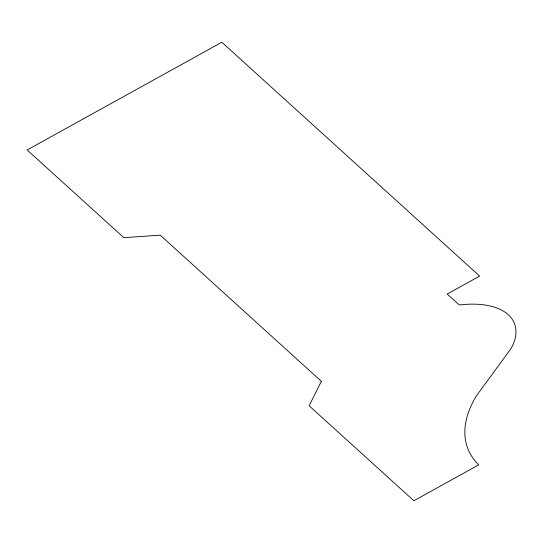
<?xml version="1.0" encoding="UTF-8"?>
<svg xmlns="http://www.w3.org/2000/svg" width="543" height="543" viewBox="0 0 543 543"><rect width="100%" height="100%" fill="white"/><g stroke="black" fill="none" stroke-linecap="round" stroke-linejoin="round"><path stroke-width="0.81" d="M321.375 381.329L309.123 405.757L413.854 500.761L478.75 464.849A154.022 81.389 -20.9 0 1 476.625 395.555L510.875 348.769A77.384 40.895 -20.9 0 0 459.269 305.017L447.188 294.055L479.632 276.102L221.829 42.239L27.15 149.97L123.824 237.664L160.246 235.167L321.375 381.329"/></g></svg>
